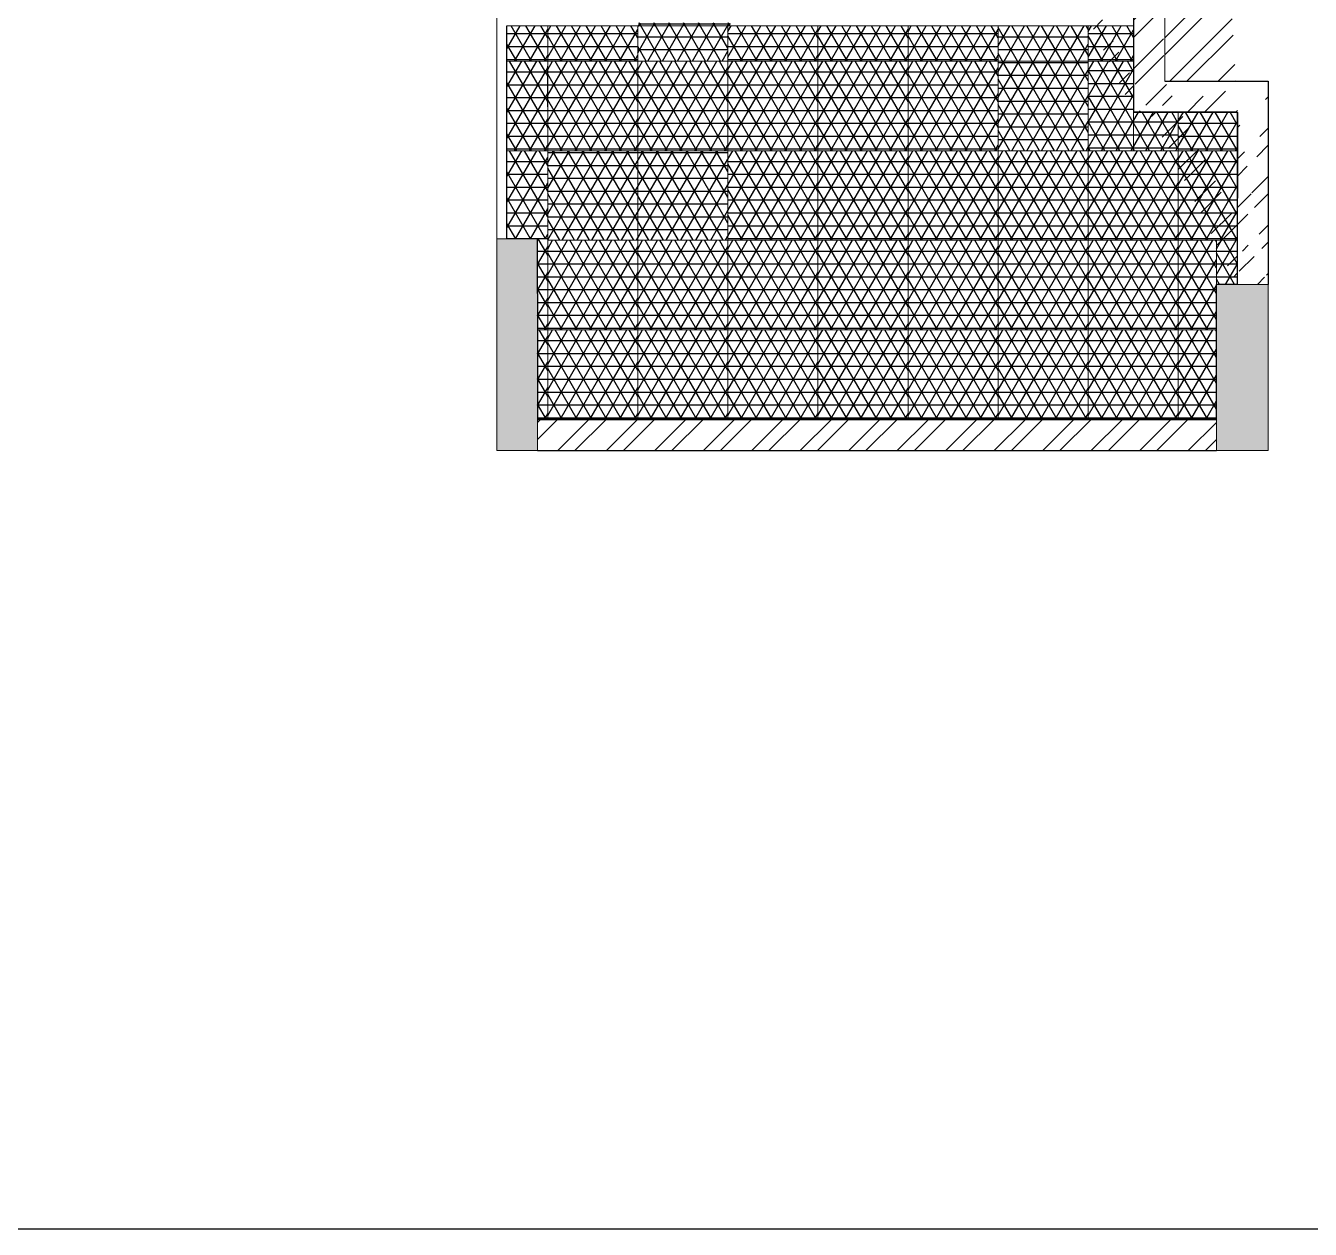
# Model space of a CAD drawing. Header units: millimetres. Extents: x 86441 to 190201, y 16532 to 98188.
# Drawn here: x 167228 to 176743, y 20028 to 28943 of the extents above; entities that cross this region are included whole.
import ezdxf

# ---------------------------------------------------------------- set-up
doc = ezdxf.new("R2010")
doc.units = ezdxf.units.MM
doc.header["$LTSCALE"] = 0.1
doc.layers.add('COLUMN', color=1, linetype='Continuous', lineweight=0)
pattern_1 = [(0, (59449.03, 13275.07), (0, 95.25), []), (60, (59449.03, 13275.07), (-82.48892, 47.625), []), (120, (59449.03, 13275.07), (-82.48892, -47.625), [])]
pattern_2 = [(0, (64319.13, 0), (0, 95.25), []), (60, (64319.13, 0), (-82.48892, 47.625), []), (120, (64319.13, 0), (-82.48892, -47.625), [])]

msp = doc.modelspace()

# ---------------------------------------------------------------- hatches: boundary and pattern name
at = {"true_color": 0x004a5e, "transparency": 33554572}
h = msp.add_hatch(dxfattribs=at)
h.set_pattern_fill('NET3', color=138, scale=30)
h.set_pattern_definition([(0, (58781.73, 15929.65), (0, 95.25), []), (60, (58781.73, 15929.65), (-82.48892, 47.625), []), (120, (58781.73, 15929.65), (-82.48892, -47.625), [])])
h.paths.add_polyline_path([(171094, 28942.6), (170792, 28942.6), (170792, 28680.2), (171094, 28680.2)])
h = msp.add_hatch(dxfattribs=at)
h.set_pattern_fill('NET3', color=138, scale=30)
h.set_pattern_definition([(0, (59449.03, 15929.65), (0, 95.25), []), (60, (59449.03, 15929.65), (-82.48892, 47.625), []), (120, (59449.03, 15929.65), (-82.48892, -47.625), [])])
h.paths.add_polyline_path([(171761.3, 28942.6), (171094, 28942.6), (171094, 28680.2), (171761.3, 28680.2)])
h = msp.add_hatch(dxfattribs=at)
h.set_pattern_fill('NET3', color=138, scale=30)
h.set_pattern_definition(pattern_2)
h.paths.add_polyline_path([(172447, 28962.6), (172428.6, 28962.6), (172428.6, 28942.6), (172447, 28942.6)])
h.paths.add_polyline_path([(172428.6, 28962.6), (171767, 28962.6), (171767, 28942.6), (172428.6, 28942.6)])
h.paths.add_polyline_path([(172428.6, 28942.6), (171761.3, 28942.6), (171761.3, 28680.2), (172428.6, 28680.2)])
h = msp.add_hatch(dxfattribs=at)
h.set_pattern_fill('NET3', color=138, scale=30)
h.set_pattern_definition([(0, (60783.65, 15929.65), (0, 95.25), []), (60, (60783.65, 15929.65), (-82.48892, 47.625), []), (120, (60783.65, 15929.65), (-82.48892, -47.625), [])])
h.paths.add_polyline_path([(173095.9, 28942.6), (172428.6, 28942.6), (172428.6, 28680.2), (173095.9, 28680.2)])
h = msp.add_hatch(dxfattribs=at)
h.set_pattern_fill('NET3', color=138, scale=30)
h.set_pattern_definition([(0, (61450.95, 15929.65), (0, 95.25), []), (60, (61450.95, 15929.65), (-82.48892, 47.625), []), (120, (61450.95, 15929.65), (-82.48892, -47.625), [])])
h.paths.add_polyline_path([(173763.2, 28942.6), (173095.9, 28942.6), (173095.9, 28680.2), (173763.2, 28680.2)])
h = msp.add_hatch(dxfattribs=at)
h.set_pattern_fill('NET3', color=138, scale=30)
h.set_pattern_definition([(0, (62118.26, 15929.65), (0, 95.25), []), (60, (62118.26, 15929.65), (-82.48892, 47.625), []), (120, (62118.26, 15929.65), (-82.48892, -47.625), [])])
h.paths.add_polyline_path([(174430.5, 28942.6), (173763.2, 28942.6), (173763.2, 28680.2), (174430.5, 28680.2)])
h = msp.add_hatch(dxfattribs=at)
h.set_pattern_fill('NET3', color=138, scale=30)
h.set_pattern_definition(pattern_2)
h.paths.add_polyline_path([(175097.8, 28942.6), (174430.5, 28942.6), (174430.5, 28680.2), (175097.8, 28680.2)])
h = msp.add_hatch(dxfattribs=at)
h.set_pattern_fill('NET3', color=138, scale=30)
h.set_pattern_definition([(0, (63452.88, 15929.65), (0, 95.25), []), (60, (63452.88, 15929.65), (-82.48892, 47.625), []), (120, (63452.88, 15929.65), (-82.48892, -47.625), [])])
h.paths.add_polyline_path([(175434, 28942.6), (175097.8, 28942.6), (175097.8, 28680.2), (175434, 28680.2)])
h = msp.add_hatch(dxfattribs=at)
h.set_pattern_fill('NET3', color=138, scale=30)
h.set_pattern_definition([(0, (58781.73, 15266.005), (0, 95.25), []), (60, (58781.73, 15266.005), (-82.48892, 47.625), []), (120, (58781.73, 15266.005), (-82.48892, -47.625), [])])
h.paths.add_polyline_path([(171094, 28680.2), (170792, 28680.2), (170792, 28016.6), (171094, 28016.6)])
h = msp.add_hatch(dxfattribs=at)
h.set_pattern_fill('NET3', color=138, scale=30)
h.set_pattern_definition([(0, (59449.03, 15266.005), (0, 95.25), []), (60, (59449.03, 15266.005), (-82.48892, 47.625), []), (120, (59449.03, 15266.005), (-82.48892, -47.625), [])])
h.paths.add_polyline_path([(171761.3, 28680.2), (171094, 28680.2), (171094, 28016.6), (171761.3, 28016.6)])
h = msp.add_hatch(dxfattribs=at)
h.set_pattern_fill('NET3', color=138, scale=30)
h.set_pattern_definition([(0, (60116.34, 15266.005), (0, 95.25), []), (60, (60116.34, 15266.005), (-82.48892, 47.625), []), (120, (60116.34, 15266.005), (-82.48892, -47.625), [])])
h.paths.add_polyline_path([(172428.6, 28680.2), (171761.3, 28680.2), (171761.3, 28016.6), (172428.6, 28016.6)])
h = msp.add_hatch(dxfattribs=at)
h.set_pattern_fill('NET3', color=138, scale=30)
h.set_pattern_definition([(0, (60783.65, 15266.005), (0, 95.25), []), (60, (60783.65, 15266.005), (-82.48892, 47.625), []), (120, (60783.65, 15266.005), (-82.48892, -47.625), [])])
h.paths.add_polyline_path([(173095.9, 28680.2), (172428.6, 28680.2), (172428.6, 28016.6), (173095.9, 28016.6)])
h = msp.add_hatch(dxfattribs=at)
h.set_pattern_fill('NET3', color=138, scale=30)
h.set_pattern_definition([(0, (61450.95, 15266.005), (0, 95.25), []), (60, (61450.95, 15266.005), (-82.48892, 47.625), []), (120, (61450.95, 15266.005), (-82.48892, -47.625), [])])
h.paths.add_polyline_path([(173763.2, 28680.2), (173095.9, 28680.2), (173095.9, 28016.6), (173763.2, 28016.6)])
h = msp.add_hatch(dxfattribs=at)
h.set_pattern_fill('NET3', color=138, scale=30)
h.set_pattern_definition([(0, (62118.26, 15266.005), (0, 95.25), []), (60, (62118.26, 15266.005), (-82.48892, 47.625), []), (120, (62118.26, 15266.005), (-82.48892, -47.625), [])])
h.paths.add_polyline_path([(174430.5, 28680.2), (173763.2, 28680.2), (173763.2, 28016.6), (174430.5, 28016.6)])
h = msp.add_hatch(dxfattribs=at)
h.set_pattern_fill('NET3', color=138, scale=30)
h.set_pattern_definition(pattern_2)
h.paths.add_polyline_path([(175097.8, 28680.2), (174430.5, 28680.2), (174430.5, 28016.6), (175097.8, 28016.6)])
h = msp.add_hatch(dxfattribs=at)
h.set_pattern_fill('NET3', color=138, scale=30)
h.set_pattern_definition(pattern_1)
h.paths.add_polyline_path([(175765.1, 28301.6), (175434, 28301.6), (175434, 28016.6), (175765.1, 28016.6)])
h.paths.add_polyline_path([(175434, 28680.2), (175097.8, 28680.2), (175097.8, 28016.6), (175434, 28016.6)])
h = msp.add_hatch(dxfattribs=at)
h.set_pattern_fill('NET3', color=138, scale=30)
h.set_pattern_definition([(0, (64120.18, 15266.005), (0, 95.25), []), (60, (64120.18, 15266.005), (-82.48892, 47.625), []), (120, (64120.18, 15266.005), (-82.48892, -47.625), [])])
h.paths.add_polyline_path([(176201, 28301.6), (175765.1, 28301.6), (175765.1, 28016.6), (176201, 28016.6)])
h = msp.add_hatch(dxfattribs=at)
h.set_pattern_fill('NET3', color=138, scale=30)
h.set_pattern_definition([(0, (58781.73, 14602.36), (0, 95.25), []), (60, (58781.73, 14602.36), (-82.48892, 47.625), []), (120, (58781.73, 14602.36), (-82.48892, -47.625), [])])
h.paths.add_polyline_path([(171094, 28016.6), (170792, 28016.6), (170792, 27364.6), (171094, 27364.6)])
h = msp.add_hatch(dxfattribs=at)
h.set_pattern_fill('NET3', color=138, scale=30)
h.paths.add_polyline_path([(171761.3, 28016.6), (171094, 28016.6), (171094, 27364.6), (171094, 27352.9), (171761.3, 27352.9)])
h.paths.add_polyline_path([(172428.6, 28016.6), (171761.3, 28016.6), (171761.3, 27352.9), (172428.6, 27352.9)])
h = msp.add_hatch(dxfattribs=at)
h.set_pattern_fill('NET3', color=138, scale=30)
h.set_pattern_definition([(0, (60783.65, 14602.36), (0, 95.25), []), (60, (60783.65, 14602.36), (-82.48892, 47.625), []), (120, (60783.65, 14602.36), (-82.48892, -47.625), [])])
h.paths.add_polyline_path([(173095.9, 28016.6), (172428.6, 28016.6), (172428.6, 27352.9), (173095.9, 27352.9)])
h = msp.add_hatch(dxfattribs=at)
h.set_pattern_fill('NET3', color=138, scale=30)
h.set_pattern_definition([(0, (61450.95, 14602.36), (0, 95.25), []), (60, (61450.95, 14602.36), (-82.48892, 47.625), []), (120, (61450.95, 14602.36), (-82.48892, -47.625), [])])
h.paths.add_polyline_path([(173763.2, 28016.6), (173095.9, 28016.6), (173095.9, 27352.9), (173763.2, 27352.9)])
h = msp.add_hatch(dxfattribs=at)
h.set_pattern_fill('NET3', color=138, scale=30)
h.set_pattern_definition([(0, (62118.26, 14602.36), (0, 95.25), []), (60, (62118.26, 14602.36), (-82.48892, 47.625), []), (120, (62118.26, 14602.36), (-82.48892, -47.625), [])])
h.paths.add_polyline_path([(174430.5, 28016.6), (173763.2, 28016.6), (173763.2, 27352.9), (174430.5, 27352.9)])
h = msp.add_hatch(dxfattribs=at)
h.set_pattern_fill('NET3', color=138, scale=30)
h.set_pattern_definition([(0, (62785.57, 14602.36), (0, 95.25), []), (60, (62785.57, 14602.36), (-82.48892, 47.625), []), (120, (62785.57, 14602.36), (-82.48892, -47.625), [])])
h.paths.add_polyline_path([(175097.8, 28016.6), (174430.5, 28016.6), (174430.5, 27352.9), (175097.8, 27352.9)])
h = msp.add_hatch(dxfattribs=at)
h.set_pattern_fill('NET3', color=138, scale=30)
h.set_pattern_definition([(0, (63452.88, 14602.36), (0, 95.25), []), (60, (63452.88, 14602.36), (-82.48892, 47.625), []), (120, (63452.88, 14602.36), (-82.48892, -47.625), [])])
h.paths.add_polyline_path([(175765.1, 28016.6), (175097.8, 28016.6), (175097.8, 27352.9), (175765.1, 27352.9)])
h = msp.add_hatch(dxfattribs=at)
h.set_pattern_fill('NET3', color=138, scale=30)
h.set_pattern_definition([(0, (64120.18, 14602.36), (0, 95.25), []), (60, (64120.18, 14602.36), (-82.48892, 47.625), []), (120, (64120.18, 14602.36), (-82.48892, -47.625), [])])
h.paths.add_polyline_path([(176201, 28016.6), (175765.1, 28016.6), (175765.1, 27352.9), (176201, 27352.9)])
h = msp.add_hatch(dxfattribs=at)
h.set_pattern_fill('NET3', color=138, scale=30)
h.set_pattern_definition([(0, (58781.73, 13938.72), (0, 95.25), []), (60, (58781.73, 13938.72), (-82.48892, 47.625), []), (120, (58781.73, 13938.72), (-82.48892, -47.625), [])])
h.paths.add_polyline_path([(171094, 27364.6), (171019, 27364.6), (171019, 26689.3), (171094, 26689.3)])
h = msp.add_hatch(dxfattribs=at)
h.set_pattern_fill('NET3', color=138, scale=30)
h.set_pattern_definition([(0, (59449.03, 13938.72), (0, 95.25), []), (60, (59449.03, 13938.72), (-82.48892, 47.625), []), (120, (59449.03, 13938.72), (-82.48892, -47.625), [])])
h.paths.add_polyline_path([(171761.3, 27352.9), (171094, 27352.9), (171094, 26689.3), (171761.3, 26689.3)])
h = msp.add_hatch(dxfattribs=at)
h.set_pattern_fill('NET3', color=138, scale=30)
h.set_pattern_definition([(0, (60116.34, 13938.72), (0, 95.25), []), (60, (60116.34, 13938.72), (-82.48892, 47.625), []), (120, (60116.34, 13938.72), (-82.48892, -47.625), [])])
h.paths.add_polyline_path([(172428.6, 27352.9), (171761.3, 27352.9), (171761.3, 26689.3), (172428.6, 26689.3)])
h = msp.add_hatch(dxfattribs=at)
h.set_pattern_fill('NET3', color=138, scale=30)
h.set_pattern_definition([(0, (60783.65, 13938.72), (0, 95.25), []), (60, (60783.65, 13938.72), (-82.48892, 47.625), []), (120, (60783.65, 13938.72), (-82.48892, -47.625), [])])
h.paths.add_polyline_path([(173095.9, 27352.9), (172428.6, 27352.9), (172428.6, 26689.3), (173095.9, 26689.3)])
h = msp.add_hatch(dxfattribs=at)
h.set_pattern_fill('NET3', color=138, scale=30)
h.set_pattern_definition([(0, (61450.95, 13938.72), (0, 95.25), []), (60, (61450.95, 13938.72), (-82.48892, 47.625), []), (120, (61450.95, 13938.72), (-82.48892, -47.625), [])])
h.paths.add_polyline_path([(173763.2, 27352.9), (173095.9, 27352.9), (173095.9, 26689.3), (173763.2, 26689.3)])
h = msp.add_hatch(dxfattribs=at)
h.set_pattern_fill('NET3', color=138, scale=30)
h.set_pattern_definition([(0, (62118.26, 13938.72), (0, 95.25), []), (60, (62118.26, 13938.72), (-82.48892, 47.625), []), (120, (62118.26, 13938.72), (-82.48892, -47.625), [])])
h.paths.add_polyline_path([(174430.5, 27352.9), (173763.2, 27352.9), (173763.2, 26689.3), (174430.5, 26689.3)])
h = msp.add_hatch(dxfattribs=at)
h.set_pattern_fill('NET3', color=138, scale=30)
h.set_pattern_definition([(0, (62785.57, 13938.72), (0, 95.25), []), (60, (62785.57, 13938.72), (-82.48892, 47.625), []), (120, (62785.57, 13938.72), (-82.48892, -47.625), [])])
h.paths.add_polyline_path([(175097.8, 27352.9), (174430.5, 27352.9), (174430.5, 26689.3), (175097.8, 26689.3)])
h = msp.add_hatch(dxfattribs=at)
h.set_pattern_fill('NET3', color=138, scale=30)
h.set_pattern_definition([(0, (63452.88, 13938.72), (0, 95.25), []), (60, (63452.88, 13938.72), (-82.48892, 47.625), []), (120, (63452.88, 13938.72), (-82.48892, -47.625), [])])
h.paths.add_polyline_path([(175765.1, 27352.9), (175097.8, 27352.9), (175097.8, 26689.3), (175765.1, 26689.3)])
h = msp.add_hatch(dxfattribs=at)
h.set_pattern_fill('NET3', color=138, scale=30)
h.set_pattern_definition([(0, (64120.18, 13938.72), (0, 95.25), []), (60, (64120.18, 13938.72), (-82.48892, 47.625), []), (120, (64120.18, 13938.72), (-82.48892, -47.625), [])])
h.paths.add_polyline_path([(176048, 27352.9), (175765.1, 27352.9), (175765.1, 26689.3), (176048, 26689.3)])
h = msp.add_hatch(dxfattribs=at)
h.set_pattern_fill('NET3', color=138, scale=30)
h.set_pattern_definition([(0, (64403.03, 13938.72), (0, 95.25), []), (60, (64403.03, 13938.72), (-82.48892, 47.625), []), (120, (64403.03, 13938.72), (-82.48892, -47.625), [])])
h.paths.add_polyline_path([(176201, 27352.9), (176048, 27352.9), (176048, 27026.6), (176201, 27026.6)])
h = msp.add_hatch(dxfattribs=at)
h.set_pattern_fill('NET3', color=138, scale=30)
h.set_pattern_definition([(0, (58781.73, 13275.07), (0, 95.25), []), (60, (58781.73, 13275.07), (-82.48892, 47.625), []), (120, (58781.73, 13275.07), (-82.48892, -47.625), [])])
h.paths.add_polyline_path([(171094, 26689.3), (171019, 26689.3), (171019, 26025.6), (171094, 26025.6)])
h = msp.add_hatch(dxfattribs=at)
h.set_pattern_fill('NET3', color=138, scale=30)
h.set_pattern_definition(pattern_1)
h.paths.add_polyline_path([(171761.3, 26689.3), (171094, 26689.3), (171094, 26025.6), (171761.3, 26025.6)])
h = msp.add_hatch(dxfattribs=at)
h.set_pattern_fill('NET3', color=138, scale=30)
h.set_pattern_definition([(0, (60116.34, 13275.07), (0, 95.25), []), (60, (60116.34, 13275.07), (-82.48892, 47.625), []), (120, (60116.34, 13275.07), (-82.48892, -47.625), [])])
h.paths.add_polyline_path([(172428.6, 26689.3), (171761.3, 26689.3), (171761.3, 26025.6), (172428.6, 26025.6)])
h = msp.add_hatch(dxfattribs=at)
h.set_pattern_fill('NET3', color=138, scale=30)
h.set_pattern_definition([(0, (60783.65, 13275.07), (0, 95.25), []), (60, (60783.65, 13275.07), (-82.48892, 47.625), []), (120, (60783.65, 13275.07), (-82.48892, -47.625), [])])
h.paths.add_polyline_path([(173095.9, 26689.3), (172428.6, 26689.3), (172428.6, 26025.6), (173095.9, 26025.6)])
h = msp.add_hatch(dxfattribs=at)
h.set_pattern_fill('NET3', color=138, scale=30)
h.set_pattern_definition([(0, (61450.95, 13275.07), (0, 95.25), []), (60, (61450.95, 13275.07), (-82.48892, 47.625), []), (120, (61450.95, 13275.07), (-82.48892, -47.625), [])])
h.paths.add_polyline_path([(173763.2, 26689.3), (173095.9, 26689.3), (173095.9, 26025.6), (173763.2, 26025.6)])
h = msp.add_hatch(dxfattribs=at)
h.set_pattern_fill('NET3', color=138, scale=30)
h.set_pattern_definition([(0, (62118.26, 13275.07), (0, 95.25), []), (60, (62118.26, 13275.07), (-82.48892, 47.625), []), (120, (62118.26, 13275.07), (-82.48892, -47.625), [])])
h.paths.add_polyline_path([(174430.5, 26689.3), (173763.2, 26689.3), (173763.2, 26025.6), (174430.5, 26025.6)])
h = msp.add_hatch(dxfattribs=at)
h.set_pattern_fill('NET3', color=138, scale=30)
h.set_pattern_definition([(0, (62785.57, 13275.07), (0, 95.25), []), (60, (62785.57, 13275.07), (-82.48892, 47.625), []), (120, (62785.57, 13275.07), (-82.48892, -47.625), [])])
h.paths.add_polyline_path([(175097.8, 26689.3), (174430.5, 26689.3), (174430.5, 26025.6), (175097.8, 26025.6)])
h = msp.add_hatch(dxfattribs=at)
h.set_pattern_fill('NET3', color=138, scale=30)
h.set_pattern_definition([(0, (63452.88, 13275.07), (0, 95.25), []), (60, (63452.88, 13275.07), (-82.48892, 47.625), []), (120, (63452.88, 13275.07), (-82.48892, -47.625), [])])
h.paths.add_polyline_path([(175765.1, 26689.3), (175097.8, 26689.3), (175097.8, 26025.6), (175765.1, 26025.6)])
h = msp.add_hatch(dxfattribs=at)
h.set_pattern_fill('NET3', color=138, scale=30)
h.set_pattern_definition([(0, (64120.18, 13275.07), (0, 95.25), []), (60, (64120.18, 13275.07), (-82.48892, 47.625), []), (120, (64120.18, 13275.07), (-82.48892, -47.625), [])])
h.paths.add_polyline_path([(176048, 26689.3), (175765.1, 26689.3), (175765.1, 26025.6), (176048, 26025.6)])
at = {"layer": 'COLUMN', "true_color": 0xed1f24, "transparency": 33554687}
h = msp.add_hatch(dxfattribs=at)
h.set_pattern_fill('AR-CONC', color=240, scale=2)
h.set_pattern_definition([(50, (64319.13, 0), (364.36934, -31.8782), [38.1, -419.1]), (355, (64319.13, 0), (-70.4868, 382.1137), [30.48, -335.2812]), (100.45144, (64349.5, -2.66), (293.8825, 350.2355), [32.38, -356.1805]), (46.1842, (64319.13, 101.6), (542.158, -84.0847), [57.15, -628.65]), (96.63556, (64364.3, 94.6), (474.8083, 494.8522), [48.57, -534.2712]), (351.18415, (64319.1, 101.6), (474.8083, 494.8522), [45.72, -502.9195]), (21, (64369.93, 76.2), (303.2288, -204.5304), [38.1, -419.1]), (326, (64369.93, 76.2), (123.604, 368.3759), [30.48, -335.28]), (71.45144, (64395.2, 59.16), (426.8328, 163.8455), [32.38, -356.1799]), (37.5, (64319.13, 0), (6.1772, 169.11008), [0, -331.216, 0, -340.36, 0, -336.55]), (7.5, (64319.13, 0), (133.63933, 200.36115), [0, -194.056, 0, -323.596, 0, -128.27]), (327.5, (64205.84, 0), (271.18119, -11.45749), [0, -127, 0, -396.24, 0, -525.78]), (317.5, (64155.04, 0), (296.25836, 50.853), [0, -165.1, 0, -263.144, 0, -373.38])])
h.paths.add_polyline_path([(171882, 31963.6), (170717, 31963.6), (170717, 31661.6), (171882, 31661.6)])
h.paths.add_polyline_path([(162418.7, 31703.5), (161253.7, 31703.5), (161253.7, 31401.5), (162416.7, 31401.5)])
h.paths.add_polyline_path([(153621.7, 37176.5), (152341.7, 37176.5), (152341.7, 36797.5), (153621.7, 36797.5), (153621.7, 36823.4)])
h.paths.add_polyline_path([(166967.7, 26766.5), (166584.7, 26766.5), (166584.7, 25535.5), (166967.7, 25535.5)])
h.paths.add_polyline_path([(161555.7, 26699.5), (161253.7, 26699.5), (161253.7, 25535.5), (161555.7, 25535.5)])
h.paths.add_polyline_path([(157693.7, 27633.5), (157391.7, 27633.5), (157391.7, 26469.5), (157693.7, 26469.5)])
h.paths.add_polyline_path([(153621.7, 26848.5), (152341.7, 26848.5), (152341.7, 26469.5), (153621.7, 26469.5)])
h.paths.add_polyline_path([(157693.7, 36946.5), (157693.7, 37176.5), (157391.7, 37176.5), (157391.7, 36012.5), (157693.7, 36012.5)])
h.paths.add_polyline_path([(161555.7, 37176.5), (161253.7, 37176.5), (161253.7, 36012.5), (161555.7, 36012.5)])
h.paths.add_polyline_path([(176431, 27026.6), (176201, 27026.6), (176048, 27026.6), (176048, 26689.3), (176048, 26025.6), (176048, 25795.6), (176431, 25795.6)])
h.paths.add_polyline_path([(171019, 27364.6), (170792, 27364.6), (170717, 27364.6), (170717, 26959.6), (170717, 25795.6), (171019, 25795.6), (171019, 26025.6)])
h.paths.add_polyline_path([(171019, 37206.6), (171019, 37436.6), (170717, 37436.6), (170717, 36272.6), (170792, 36272.6), (170792, 36273.4), (171019, 36273.4), (171019, 36937)])
at = {"layer": 'COLUMN', "lineweight": 9, "true_color": 0x636466, "transparency": 33554687}
h = msp.add_hatch(dxfattribs=at)
h.set_pattern_fill('STEEL', color=251, scale=80)
h.set_pattern_definition([(45, (64319.13, 0), (-179.6051, 179.6051), []), (45, (64319.13, 127), (-179.6051, 179.6051), [])])
h.paths.add_polyline_path([(164595.2, 27066.5), (164255.7, 27066.5), (164255.7, 26916.5), (164595.2, 26916.5)])
h.paths.add_polyline_path([(174507, 33556.3), (174357, 33556.3), (174357, 32406.3), (174507, 32406.3)], flags=17)
h.paths.add_polyline_path([(173607, 32556.3), (172557, 32556.3), (172557, 32406.3), (173607, 32406.3)], flags=17)
h.paths.add_polyline_path([(165970.7, 28907.5), (163243.7, 28907.5), (163243.7, 28757.5), (165970.7, 28757.5)])
h.paths.add_polyline_path([(164255.7, 26699.5), (164255.7, 26959.9), (164105.7, 26959.9), (164105.7, 26699.5), (164105.7, 25765.5), (164255.7, 25765.5)])
h.paths.add_polyline_path([(165495.2, 26965.5), (165345.2, 26965.5), (165345.2, 25765.5), (165495.2, 25765.5), (165495.2, 26266)])
h.paths.add_polyline_path([(164105.7, 26857.5), (163655.7, 26857.5), (163655.7, 26707.5), (164105.7, 26707.5)])
h.paths.add_polyline_path([(164255.7, 27857.5), (164105.7, 27857.5), (164105.7, 27472), (164255.7, 27472)])
h.paths.add_polyline_path([(164105.7, 27857.5), (162455.7, 27857.5), (162455.7, 27707.5), (164105.7, 27707.5)])
h.paths.add_polyline_path([(162905.7, 27707.5), (162755.7, 27707.5), (162755.7, 26707.5), (162905.7, 26707.5), (162905.7, 26857.5)])
h.paths.add_polyline_path([(166737.7, 27066.5), (166584.7, 27066.5), (166245.2, 27066.5), (166245.2, 26916.5), (166584.7, 26916.5), (166737.7, 26916.5)], flags=17)
h.paths.add_polyline_path([(157391.7, 26699.5), (153621.7, 26699.5), (153621.7, 26469.5), (157391.7, 26469.5)])
h.paths.add_polyline_path([(161253.7, 26699.5), (160954.7, 26699.5), (160954.7, 26469.5), (161253.7, 26469.5)])
h.paths.add_polyline_path([(158065.7, 26699.5), (157693.7, 26699.5), (157693.7, 26469.5), (158065.7, 26469.5)])
h.paths.add_polyline_path([(166584.7, 25765.5), (166309.8, 25765.5), (166309.8, 25535.5), (166584.7, 25535.5)])
h.paths.add_polyline_path([(165770.1, 25765.5), (165070.3, 25765.5), (165070.3, 25535.5), (165770.1, 25535.5)])
h.paths.add_polyline_path([(164524.9, 25765.5), (161555.7, 25765.5), (161555.7, 25535.5), (164524.9, 25535.5)])
h.paths.add_polyline_path([(166200.7, 28757.5), (165970.7, 28757.5), (165970.7, 28041.5), (166737.7, 28041.5), (166737.7, 26768.5), (166967.7, 26768.5), (166967.7, 28271.5), (166200.7, 28271.5)])
h.paths.add_polyline_path([(166200.7, 31999.5), (165970.7, 31999.5), (165970.7, 31646.5), (166200.7, 31646.5)])
h.paths.add_polyline_path([(166200.7, 37176.5), (165970.7, 37176.5), (165206.7, 37176.5), (165206.7, 36946.5), (165970.7, 36946.5), (165970.7, 34888.5), (166200.7, 34888.5)])
h.paths.add_polyline_path([(162317.7, 37176.5), (161555.7, 37176.5), (161555.7, 36946.5), (162317.7, 36946.5)])
h.paths.add_polyline_path([(158065.7, 37176.5), (157693.7, 37176.5), (157693.7, 36946.5), (158065.7, 36946.5)])
h.paths.add_polyline_path([(161253.7, 37176.5), (160954.7, 37176.5), (160954.7, 36946.5), (161253.7, 36946.5)])
h.paths.add_polyline_path([(157391.7, 37176.5), (153621.7, 37176.5), (153621.7, 36946.5), (157391.7, 36946.5)])
edge = h.paths.add_edge_path()
edge.add_line((176201, 27026.6), (176431, 27026.6))
edge.add_line((176204.2, 28299.9), (176201, 27021.1))
edge.add_line((176431, 28531.6), (176431, 27026.6))
edge.add_line((175664, 28531.6), (176431, 28531.6))
edge.add_line((175434.1, 28301.6), (176204.2, 28299.9))
edge.add_line((175664, 37436.6), (175664, 28531.6))
edge.add_line((175434.1, 37206.6), (175434.1, 28301.6))
edge.add_line((171019, 37436.6), (175664, 37436.6))
edge.add_line((171019, 37206.6), (175434.1, 37206.6))
edge.add_line((171019, 37436.6), (171019, 37206.6))
h.paths.add_polyline_path([(176048, 26025.6), (176048, 25795.6), (171019, 25795.6), (171019, 26025.6)])

# ---------------------------------------------------------------- linework, layer by layer
at = {"color": 18, "lineweight": 0, "true_color": 0x000000, "transparency": 33554687}
msp.add_line((175664, 37436.6), (175664, 28531.6), dxfattribs=at)
at = {"color": 18, "true_color": 0x000000, "transparency": 33554687}
for p, q in [((175434.1, 37206.6), (175434.1, 28301.6)), ((175664, 28531.6), (176431, 28531.6)), ((176431, 28531.6), (176431, 27026.6)), ((175434.1, 28301.6), (176204.2, 28299.9)), ((176204.2, 28299.9), (176201, 27026.6)), ((176048, 26025.6), (171019, 26025.6)), ((171019, 25795.6), (176048, 25795.6))]:
    msp.add_line(p, q, dxfattribs=at)
at = {"color": 25, "lineweight": 9, "transparency": 33554687}
for p, q in [((170717, 27364.6), (170717, 36272.6)), ((170717, 27364.6), (170717, 29017.6)), ((170792, 28942.6), (170792, 27364.6))]:
    msp.add_line(p, q, dxfattribs=at)
at = {"transparency": 33554687}
for p, q in [((170792, 27364.6), (170792, 28942.6)), ((176201, 28301.6), (176201, 27026.6)), ((171019, 26959.6), (171019, 27364.6)), ((176048, 27028.6), (176201, 27028.6)), ((176048, 27028.6), (176201, 27028.6)), ((176048, 26025.6), (176048, 27026.6)), ((171019, 26959.6), (171019, 26025.6)), ((171019, 26025.6), (176048, 26025.6))]:
    msp.add_line(p, q, dxfattribs=at)
at = {"color": 7, "true_color": 0xffffff, "transparency": 33554687}
for p, q in [((171094, 28342.6), (171094, 28642.6)), ((176201, 28301.6), (175434, 28301.6)), ((176201, 28277.6), (176201, 28277.6))]:
    msp.add_line(p, q, dxfattribs=at)
at = {"transparency": 33554687}
msp.add_lwpolyline([(150760.6, 38530.6), (190201.4, 38530.6), (190201.4, 20027.6), (150760.6, 20027.6)], close=True, dxfattribs=at)
at = {"color": 18, "lineweight": 0, "true_color": 0x000000, "transparency": 33554687}
for points in [[(170792, 28680.2), (171094, 28680.2), (171094, 28942.6), (170792, 28942.6)], [(171094, 28680.2), (171761.3, 28680.2), (171761.3, 28942.6), (171094, 28942.6)], [(171761.3, 28680.2), (172428.6, 28680.2), (172428.6, 28942.6), (171761.3, 28942.6)], [(172428.6, 28680.2), (173095.9, 28680.2), (173095.9, 28942.6), (172428.6, 28942.6)], [(173095.9, 28680.2), (173763.2, 28680.2), (173763.2, 28942.6), (173095.9, 28942.6)], [(173763.2, 28680.2), (174430.5, 28680.2), (174430.5, 28942.6), (173763.2, 28942.6)], [(174430.5, 28680.2), (175097.8, 28680.2), (175097.8, 28942.6), (174430.5, 28942.6)], [(175097.8, 28680.2), (175434, 28680.2), (175434, 28942.6), (175097.8, 28942.6)], [(170792, 28016.6), (171094, 28016.6), (171094, 28680.2), (170792, 28680.2)], [(171094, 28016.6), (171761.3, 28016.6), (171761.3, 28680.2), (171094, 28680.2)], [(171761.3, 28016.6), (172428.6, 28016.6), (172428.6, 28680.2), (171761.3, 28680.2)], [(172428.6, 28016.6), (173095.9, 28016.6), (173095.9, 28680.2), (172428.6, 28680.2)], [(173095.9, 28016.6), (173763.2, 28016.6), (173763.2, 28680.2), (173095.9, 28680.2)], [(173763.2, 28016.6), (174430.5, 28016.6), (174430.5, 28680.2), (173763.2, 28680.2)], [(174430.5, 28016.6), (175097.8, 28016.6), (175097.8, 28680.2), (174430.5, 28680.2)], [(175097.8, 28016.6), (175434, 28016.6), (175434, 28680.2), (175097.8, 28680.2)], [(175765.1, 28016.6), (176201, 28016.6), (176201, 28301.6), (175765.1, 28301.6)], [(170792, 27364.6), (171094, 27364.6), (171094, 28016.6), (170792, 28016.6)], [(171094, 27352.9), (171761.3, 27352.9), (171761.3, 28016.6), (171094, 28016.6)], [(171761.3, 27352.9), (172428.6, 27352.9), (172428.6, 28016.6), (171761.3, 28016.6)], [(172428.6, 27352.9), (173095.9, 27352.9), (173095.9, 28016.6), (172428.6, 28016.6)], [(173095.9, 27352.9), (173763.2, 27352.9), (173763.2, 28016.6), (173095.9, 28016.6)], [(173763.2, 27352.9), (174430.5, 27352.9), (174430.5, 28016.6), (173763.2, 28016.6)], [(174430.5, 27352.9), (175097.8, 27352.9), (175097.8, 28016.6), (174430.5, 28016.6)], [(175097.8, 27352.9), (175765.1, 27352.9), (175765.1, 28016.6), (175097.8, 28016.6)], [(175765.1, 27352.9), (176201, 27352.9), (176201, 28016.6), (175765.1, 28016.6)], [(171019, 26689.3), (171094, 26689.3), (171094, 27364.6), (171019, 27364.6)], [(171094, 26689.3), (171761.3, 26689.3), (171761.3, 27352.9), (171094, 27352.9)], [(171761.3, 26689.3), (172428.6, 26689.3), (172428.6, 27352.9), (171761.3, 27352.9)], [(172428.6, 26689.3), (173095.9, 26689.3), (173095.9, 27352.9), (172428.6, 27352.9)], [(173095.9, 26689.3), (173763.2, 26689.3), (173763.2, 27352.9), (173095.9, 27352.9)], [(173763.2, 26689.3), (174430.5, 26689.3), (174430.5, 27352.9), (173763.2, 27352.9)], [(174430.5, 26689.3), (175097.8, 26689.3), (175097.8, 27352.9), (174430.5, 27352.9)], [(175097.8, 26689.3), (175765.1, 26689.3), (175765.1, 27352.9), (175097.8, 27352.9)], [(175765.1, 26689.3), (176048, 26689.3), (176048, 27352.9), (175765.1, 27352.9)], [(176048, 27026.6), (176201, 27026.6), (176201, 27352.9), (176048, 27352.9)], [(171019, 26025.6), (171094, 26025.6), (171094, 26689.3), (171019, 26689.3)], [(171094, 26025.6), (171761.3, 26025.6), (171761.3, 26689.3), (171094, 26689.3)], [(171761.3, 26025.6), (172428.6, 26025.6), (172428.6, 26689.3), (171761.3, 26689.3)], [(172428.6, 26025.6), (173095.9, 26025.6), (173095.9, 26689.3), (172428.6, 26689.3)], [(173095.9, 26025.6), (173763.2, 26025.6), (173763.2, 26689.3), (173095.9, 26689.3)], [(173763.2, 26025.6), (174430.5, 26025.6), (174430.5, 26689.3), (173763.2, 26689.3)], [(174430.5, 26025.6), (175097.8, 26025.6), (175097.8, 26689.3), (174430.5, 26689.3)], [(175097.8, 26025.6), (175765.1, 26025.6), (175765.1, 26689.3), (175097.8, 26689.3)], [(175765.1, 26025.6), (176048, 26025.6), (176048, 26689.3), (175765.1, 26689.3)]]:
    msp.add_lwpolyline(points, close=True, dxfattribs=at)
at = {"layer": 'COLUMN', "transparency": 33554687}
for p, q in [((170717, 26959.6), (170717, 27364.6)), ((170717, 27364.6), (171019, 27364.6)), ((171019, 27364.6), (171019, 26025.6)), ((176201, 27026.6), (176048, 27026.6)), ((176201, 27026.6), (176431, 27026.6)), ((176431, 25795.6), (176431, 27026.6)), ((170717, 26959.6), (170717, 25795.6)), ((176048, 26025.6), (176048, 27021.1)), ((171019, 26025.6), (171019, 25795.6)), ((176048, 26025.6), (176048, 25795.6)), ((170717, 25795.6), (171019, 25795.6)), ((176048, 25795.6), (176431, 25795.6))]:
    msp.add_line(p, q, dxfattribs=at)

doc.saveas('drawing.dxf')
